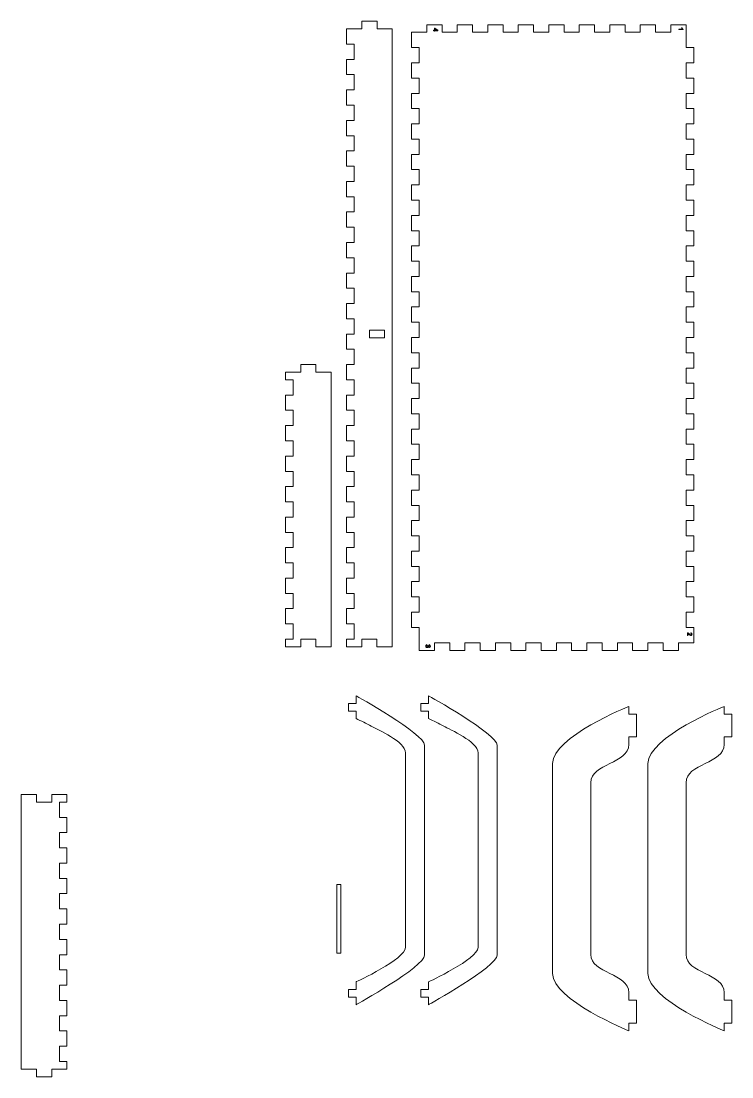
# Model space of a CAD drawing. Header units: millimetres. Extents: x 69 to 608, y 0 to 443.
# Drawn here: x 329 to 608, y 28.9 to 443.2 of the extents above; entities that cross this region are included whole.
import ezdxf

# ---------------------------------------------------------------- set-up
doc = ezdxf.new("R2010")
doc.units = ezdxf.units.MM
doc.header["$MEASUREMENT"] = 0

msp = doc.modelspace()

# ---------------------------------------------------------------- linework, layer by layer
at = {"color": 13, "lineweight": 13, "true_color": 0xe4463b}
msp.add_arc((589.04, 201.3), 2.6, 33.9183, 45.6928, dxfattribs=at)
at = {"color": 7, "lineweight": 13}
for centre in [(403.19, 47.53), (431.63, 47.53)]:
    msp.add_arc(centre, 134.76, 62.0081, 64.8618, dxfattribs=at)
for points in [[(462.68, 440.19), (462.68, 440.19), (456.68, 440.19), (456.68, 440.19)], [(456.68, 440.19), (456.68, 440.19), (456.68, 434.19), (456.68, 434.19)], [(468.68, 443.19), (468.68, 443.19), (462.68, 443.19), (462.68, 443.19)], [(462.68, 443.19), (462.68, 443.19), (462.68, 440.19), (462.68, 440.19)], [(468.68, 440.19), (468.68, 440.19), (468.68, 443.19), (468.68, 443.19)], [(474.62, 440.19), (474.62, 440.19), (468.68, 440.19), (468.68, 440.19)], [(474.62, 197.7), (474.62, 197.7), (474.62, 440.19), (474.62, 440.19)], [(488.19, 438.83), (488.19, 438.83), (488.19, 441.76), (488.19, 441.76)], [(488.19, 441.76), (488.19, 441.76), (494.2, 441.76), (494.2, 441.76)], [(494.2, 441.76), (494.2, 441.76), (494.2, 438.83), (494.2, 438.83)], [(500.13, 438.83), (500.13, 438.83), (500.13, 441.76), (500.13, 441.76)], [(500.13, 441.76), (500.13, 441.76), (506.13, 441.76), (506.13, 441.76)], [(506.13, 441.76), (506.13, 441.76), (506.13, 438.83), (506.13, 438.83)], [(512.14, 438.83), (512.14, 438.83), (512.14, 441.76), (512.14, 441.76)], [(512.14, 441.76), (512.14, 441.76), (518.14, 441.76), (518.14, 441.76)], [(518.14, 441.76), (518.14, 441.76), (518.14, 438.83), (518.14, 438.83)], [(524.14, 438.83), (524.14, 438.83), (524.14, 441.76), (524.14, 441.76)], [(524.14, 441.76), (524.14, 441.76), (530.08, 441.76), (530.08, 441.76)], [(530.08, 441.76), (530.08, 441.76), (530.08, 438.83), (530.08, 438.83)], [(536.08, 438.83), (536.08, 438.83), (536.08, 441.76), (536.08, 441.76)], [(536.08, 441.76), (536.08, 441.76), (542.08, 441.76), (542.08, 441.76)], [(542.08, 441.76), (542.08, 441.76), (542.08, 438.83), (542.08, 438.83)], [(548.08, 438.83), (548.08, 438.83), (548.08, 441.76), (548.08, 441.76)], [(548.08, 441.76), (548.08, 441.76), (554.02, 441.76), (554.02, 441.76)], [(554.02, 441.76), (554.02, 441.76), (554.02, 438.83), (554.02, 438.83)], [(560.02, 438.83), (560.02, 438.83), (560.02, 441.76), (560.02, 441.76)], [(560.02, 441.76), (560.02, 441.76), (566.02, 441.76), (566.02, 441.76)], [(566.02, 441.76), (566.02, 441.76), (566.02, 438.83), (566.02, 438.83)], [(572.03, 438.83), (572.03, 438.83), (572.03, 441.76), (572.03, 441.76)], [(572.03, 441.76), (572.03, 441.76), (578.03, 441.76), (578.03, 441.76)], [(578.03, 441.76), (578.03, 441.76), (578.03, 438.83), (578.03, 438.83)], [(583.96, 438.83), (583.96, 438.83), (583.96, 441.76), (583.96, 441.76)], [(583.96, 441.76), (583.96, 441.76), (589.97, 441.76), (589.97, 441.76)], [(589.97, 441.76), (589.97, 441.76), (589.97, 432.82), (589.97, 432.82)], [(482.19, 432.82), (482.19, 432.82), (482.19, 438.83), (482.19, 438.83)], [(482.19, 438.83), (482.19, 438.83), (485.19, 438.83), (485.19, 438.83)], [(485.19, 438.83), (485.19, 438.83), (488.19, 438.83), (488.19, 438.83)], [(494.2, 438.83), (494.2, 438.83), (500.13, 438.83), (500.13, 438.83)], [(506.13, 438.83), (506.13, 438.83), (512.14, 438.83), (512.14, 438.83)], [(518.14, 438.83), (518.14, 438.83), (524.14, 438.83), (524.14, 438.83)], [(530.08, 438.83), (530.08, 438.83), (536.08, 438.83), (536.08, 438.83)], [(542.08, 438.83), (542.08, 438.83), (548.08, 438.83), (548.08, 438.83)], [(554.02, 438.83), (554.02, 438.83), (560.02, 438.83), (560.02, 438.83)], [(566.02, 438.83), (566.02, 438.83), (572.03, 438.83), (572.03, 438.83)], [(578.03, 438.83), (578.03, 438.83), (583.96, 438.83), (583.96, 438.83)], [(456.68, 434.19), (456.68, 434.19), (459.68, 434.19), (459.68, 434.19)], [(459.68, 434.19), (459.68, 434.19), (459.68, 428.18), (459.68, 428.18)], [(485.19, 432.82), (485.19, 432.82), (482.19, 432.82), (482.19, 432.82)], [(485.19, 426.82), (485.19, 426.82), (485.19, 432.82), (485.19, 432.82)], [(589.97, 432.82), (589.97, 432.82), (592.97, 432.82), (592.97, 432.82)], [(592.97, 432.82), (592.97, 432.82), (592.97, 426.82), (592.97, 426.82)], [(459.68, 428.18), (459.68, 428.18), (456.68, 428.18), (456.68, 428.18)], [(456.68, 428.18), (456.68, 428.18), (456.68, 422.18), (456.68, 422.18)], [(482.19, 420.82), (482.19, 420.82), (482.19, 426.82), (482.19, 426.82)], [(482.19, 426.82), (482.19, 426.82), (485.19, 426.82), (485.19, 426.82)], [(592.97, 426.82), (592.97, 426.82), (589.97, 426.82), (589.97, 426.82)], [(589.97, 426.82), (589.97, 426.82), (589.97, 420.82), (589.97, 420.82)], [(456.68, 422.18), (456.68, 422.18), (459.68, 422.18), (459.68, 422.18)], [(459.68, 422.18), (459.68, 422.18), (459.68, 416.25), (459.68, 416.25)], [(485.19, 420.82), (485.19, 420.82), (482.19, 420.82), (482.19, 420.82)], [(485.19, 414.81), (485.19, 414.81), (485.19, 420.82), (485.19, 420.82)], [(589.97, 420.82), (589.97, 420.82), (592.97, 420.82), (592.97, 420.82)], [(592.97, 420.82), (592.97, 420.82), (592.97, 414.81), (592.97, 414.81)], [(459.68, 416.25), (459.68, 416.25), (456.68, 416.25), (456.68, 416.25)], [(456.68, 416.25), (456.68, 416.25), (456.68, 410.24), (456.68, 410.24)], [(482.19, 408.88), (482.19, 408.88), (482.19, 414.81), (482.19, 414.81)], [(482.19, 414.81), (482.19, 414.81), (485.19, 414.81), (485.19, 414.81)], [(592.97, 414.81), (592.97, 414.81), (589.97, 414.81), (589.97, 414.81)], [(589.97, 414.81), (589.97, 414.81), (589.97, 408.88), (589.97, 408.88)], [(456.68, 410.24), (456.68, 410.24), (459.68, 410.24), (459.68, 410.24)], [(459.68, 410.24), (459.68, 410.24), (459.68, 404.24), (459.68, 404.24)], [(485.19, 408.88), (485.19, 408.88), (482.19, 408.88), (482.19, 408.88)], [(485.19, 402.88), (485.19, 402.88), (485.19, 408.88), (485.19, 408.88)], [(589.97, 408.88), (589.97, 408.88), (592.97, 408.88), (592.97, 408.88)], [(592.97, 408.88), (592.97, 408.88), (592.97, 402.88), (592.97, 402.88)], [(459.68, 404.24), (459.68, 404.24), (456.68, 404.24), (456.68, 404.24)], [(456.68, 404.24), (456.68, 404.24), (456.68, 401.24), (456.68, 401.24)], [(482.19, 396.88), (482.19, 396.88), (482.19, 402.88), (482.19, 402.88)], [(482.19, 402.88), (482.19, 402.88), (485.19, 402.88), (485.19, 402.88)], [(592.97, 402.88), (592.97, 402.88), (589.97, 402.88), (589.97, 402.88)], [(589.97, 402.88), (589.97, 402.88), (589.97, 396.88), (589.97, 396.88)], [(456.68, 401.24), (456.68, 401.24), (456.68, 398.24), (456.68, 398.24)], [(456.68, 398.24), (456.68, 398.24), (459.68, 398.24), (459.68, 398.24)], [(459.68, 398.24), (459.68, 398.24), (459.68, 392.24), (459.68, 392.24)], [(485.19, 396.88), (485.19, 396.88), (482.19, 396.88), (482.19, 396.88)], [(485.19, 390.87), (485.19, 390.87), (485.19, 396.88), (485.19, 396.88)], [(589.97, 396.88), (589.97, 396.88), (592.97, 396.88), (592.97, 396.88)], [(592.97, 396.88), (592.97, 396.88), (592.97, 390.87), (592.97, 390.87)], [(459.68, 392.24), (459.68, 392.24), (456.68, 392.24), (456.68, 392.24)], [(456.68, 392.24), (456.68, 392.24), (456.68, 386.3), (456.68, 386.3)], [(482.19, 384.94), (482.19, 384.94), (482.19, 390.87), (482.19, 390.87)], [(482.19, 390.87), (482.19, 390.87), (485.19, 390.87), (485.19, 390.87)], [(592.97, 390.87), (592.97, 390.87), (589.97, 390.87), (589.97, 390.87)], [(589.97, 390.87), (589.97, 390.87), (589.97, 384.94), (589.97, 384.94)], [(456.68, 386.3), (456.68, 386.3), (459.68, 386.3), (459.68, 386.3)], [(459.68, 386.3), (459.68, 386.3), (459.68, 380.3), (459.68, 380.3)], [(485.19, 384.94), (485.19, 384.94), (482.19, 384.94), (482.19, 384.94)], [(485.19, 378.94), (485.19, 378.94), (485.19, 384.94), (485.19, 384.94)], [(589.97, 384.94), (589.97, 384.94), (592.97, 384.94), (592.97, 384.94)], [(592.97, 384.94), (592.97, 384.94), (592.97, 378.94), (592.97, 378.94)], [(459.68, 380.3), (459.68, 380.3), (456.68, 380.3), (456.68, 380.3)], [(456.68, 380.3), (456.68, 380.3), (456.68, 374.3), (456.68, 374.3)], [(482.19, 372.93), (482.19, 372.93), (482.19, 378.94), (482.19, 378.94)], [(482.19, 378.94), (482.19, 378.94), (485.19, 378.94), (485.19, 378.94)], [(592.97, 378.94), (592.97, 378.94), (589.97, 378.94), (589.97, 378.94)], [(589.97, 378.94), (589.97, 378.94), (589.97, 372.93), (589.97, 372.93)], [(456.68, 374.3), (456.68, 374.3), (459.68, 374.3), (459.68, 374.3)], [(459.68, 374.3), (459.68, 374.3), (459.68, 368.29), (459.68, 368.29)], [(485.19, 372.93), (485.19, 372.93), (482.19, 372.93), (482.19, 372.93)], [(485.19, 366.93), (485.19, 366.93), (485.19, 372.93), (485.19, 372.93)], [(589.97, 372.93), (589.97, 372.93), (592.97, 372.93), (592.97, 372.93)], [(592.97, 372.93), (592.97, 372.93), (592.97, 366.93), (592.97, 366.93)], [(459.68, 368.29), (459.68, 368.29), (456.68, 368.29), (456.68, 368.29)], [(456.68, 368.29), (456.68, 368.29), (456.68, 362.36), (456.68, 362.36)], [(482.19, 360.93), (482.19, 360.93), (482.19, 366.93), (482.19, 366.93)], [(482.19, 366.93), (482.19, 366.93), (485.19, 366.93), (485.19, 366.93)], [(592.97, 366.93), (592.97, 366.93), (589.97, 366.93), (589.97, 366.93)], [(589.97, 366.93), (589.97, 366.93), (589.97, 360.93), (589.97, 360.93)], [(456.68, 362.36), (456.68, 362.36), (459.68, 362.36), (459.68, 362.36)], [(459.68, 362.36), (459.68, 362.36), (459.68, 356.36), (459.68, 356.36)], [(485.19, 360.93), (485.19, 360.93), (482.19, 360.93), (482.19, 360.93)], [(485.19, 354.99), (485.19, 354.99), (485.19, 360.93), (485.19, 360.93)], [(589.97, 360.93), (589.97, 360.93), (592.97, 360.93), (592.97, 360.93)], [(592.97, 360.93), (592.97, 360.93), (592.97, 354.99), (592.97, 354.99)], [(459.68, 356.36), (459.68, 356.36), (456.68, 356.36), (456.68, 356.36)], [(456.68, 356.36), (456.68, 356.36), (456.68, 350.35), (456.68, 350.35)], [(482.19, 348.99), (482.19, 348.99), (482.19, 354.99), (482.19, 354.99)], [(482.19, 354.99), (482.19, 354.99), (485.19, 354.99), (485.19, 354.99)], [(592.97, 354.99), (592.97, 354.99), (589.97, 354.99), (589.97, 354.99)], [(589.97, 354.99), (589.97, 354.99), (589.97, 348.99), (589.97, 348.99)], [(456.68, 350.35), (456.68, 350.35), (459.68, 350.35), (459.68, 350.35)], [(459.68, 350.35), (459.68, 350.35), (459.68, 344.35), (459.68, 344.35)], [(485.19, 348.99), (485.19, 348.99), (482.19, 348.99), (482.19, 348.99)], [(485.19, 342.99), (485.19, 342.99), (485.19, 348.99), (485.19, 348.99)], [(589.97, 348.99), (589.97, 348.99), (592.97, 348.99), (592.97, 348.99)], [(592.97, 348.99), (592.97, 348.99), (592.97, 342.99), (592.97, 342.99)], [(459.68, 344.35), (459.68, 344.35), (456.68, 344.35), (456.68, 344.35)], [(456.68, 344.35), (456.68, 344.35), (456.68, 338.35), (456.68, 338.35)], [(482.19, 336.99), (482.19, 336.99), (482.19, 342.99), (482.19, 342.99)], [(482.19, 342.99), (482.19, 342.99), (485.19, 342.99), (485.19, 342.99)], [(592.97, 342.99), (592.97, 342.99), (589.97, 342.99), (589.97, 342.99)], [(589.97, 342.99), (589.97, 342.99), (589.97, 336.99), (589.97, 336.99)], [(456.68, 338.35), (456.68, 338.35), (459.68, 338.35), (459.68, 338.35)], [(459.68, 338.35), (459.68, 338.35), (459.68, 332.42), (459.68, 332.42)], [(485.19, 336.99), (485.19, 336.99), (482.19, 336.99), (482.19, 336.99)], [(485.19, 331.05), (485.19, 331.05), (485.19, 336.99), (485.19, 336.99)], [(589.97, 336.99), (589.97, 336.99), (592.97, 336.99), (592.97, 336.99)], [(592.97, 336.99), (592.97, 336.99), (592.97, 331.05), (592.97, 331.05)], [(459.68, 332.42), (459.68, 332.42), (456.68, 332.42), (456.68, 332.42)], [(456.68, 332.42), (456.68, 332.42), (456.68, 326.41), (456.68, 326.41)], [(482.19, 325.05), (482.19, 325.05), (482.19, 331.05), (482.19, 331.05)], [(482.19, 331.05), (482.19, 331.05), (485.19, 331.05), (485.19, 331.05)], [(592.97, 331.05), (592.97, 331.05), (589.97, 331.05), (589.97, 331.05)], [(589.97, 331.05), (589.97, 331.05), (589.97, 325.05), (589.97, 325.05)], [(456.68, 326.41), (456.68, 326.41), (459.68, 326.41), (459.68, 326.41)], [(459.68, 326.41), (459.68, 326.41), (459.68, 320.41), (459.68, 320.41)], [(485.19, 325.05), (485.19, 325.05), (482.19, 325.05), (482.19, 325.05)], [(485.19, 319.05), (485.19, 319.05), (485.19, 325.05), (485.19, 325.05)], [(589.97, 325.05), (589.97, 325.05), (592.97, 325.05), (592.97, 325.05)], [(592.97, 325.05), (592.97, 325.05), (592.97, 319.05), (592.97, 319.05)], [(459.68, 320.41), (459.68, 320.41), (456.68, 320.41), (456.68, 320.41)], [(456.68, 320.41), (456.68, 320.41), (456.68, 314.41), (456.68, 314.41)], [(471.62, 321.91), (471.62, 321.91), (465.68, 321.91), (465.68, 321.91)], [(465.68, 321.91), (465.68, 321.91), (465.68, 318.91), (465.68, 318.91)], [(471.62, 318.91), (471.62, 318.91), (471.62, 321.91), (471.62, 321.91)], [(482.19, 313.04), (482.19, 313.04), (482.19, 319.05), (482.19, 319.05)], [(482.19, 319.05), (482.19, 319.05), (485.19, 319.05), (485.19, 319.05)], [(592.97, 319.05), (592.97, 319.05), (589.97, 319.05), (589.97, 319.05)], [(589.97, 319.05), (589.97, 319.05), (589.97, 313.04), (589.97, 313.04)], [(465.68, 318.91), (465.68, 318.91), (471.62, 318.91), (471.62, 318.91)], [(456.68, 314.41), (456.68, 314.41), (459.68, 314.41), (459.68, 314.41)], [(459.68, 314.41), (459.68, 314.41), (459.68, 308.47), (459.68, 308.47)], [(485.19, 313.04), (485.19, 313.04), (482.19, 313.04), (482.19, 313.04)], [(485.19, 307.04), (485.19, 307.04), (485.19, 313.04), (485.19, 313.04)], [(589.97, 313.04), (589.97, 313.04), (592.97, 313.04), (592.97, 313.04)], [(592.97, 313.04), (592.97, 313.04), (592.97, 307.04), (592.97, 307.04)], [(444.67, 308.47), (444.67, 308.47), (438.74, 308.47), (438.74, 308.47)], [(438.74, 308.47), (438.74, 308.47), (438.74, 305.47), (438.74, 305.47)], [(444.67, 305.47), (444.67, 305.47), (444.67, 308.47), (444.67, 308.47)], [(459.68, 308.47), (459.68, 308.47), (456.68, 308.47), (456.68, 308.47)], [(456.68, 308.47), (456.68, 308.47), (456.68, 302.47), (456.68, 302.47)], [(482.19, 301.11), (482.19, 301.11), (482.19, 307.04), (482.19, 307.04)], [(482.19, 307.04), (482.19, 307.04), (485.19, 307.04), (485.19, 307.04)], [(592.97, 307.04), (592.97, 307.04), (589.97, 307.04), (589.97, 307.04)], [(589.97, 307.04), (589.97, 307.04), (589.97, 301.11), (589.97, 301.11)], [(438.74, 305.47), (438.74, 305.47), (432.74, 305.47), (432.74, 305.47)], [(432.74, 305.47), (432.74, 305.47), (432.74, 302.47), (432.74, 302.47)], [(432.74, 302.47), (432.74, 302.47), (435.74, 302.47), (435.74, 302.47)], [(435.74, 302.47), (435.74, 302.47), (435.74, 296.47), (435.74, 296.47)], [(450.68, 305.47), (450.68, 305.47), (444.67, 305.47), (444.67, 305.47)], [(450.68, 197.7), (450.68, 197.7), (450.68, 305.47), (450.68, 305.47)], [(456.68, 302.47), (456.68, 302.47), (459.68, 302.47), (459.68, 302.47)], [(459.68, 302.47), (459.68, 302.47), (459.68, 296.47), (459.68, 296.47)], [(485.19, 301.11), (485.19, 301.11), (482.19, 301.11), (482.19, 301.11)], [(485.19, 295.1), (485.19, 295.1), (485.19, 301.11), (485.19, 301.11)], [(589.97, 301.11), (589.97, 301.11), (592.97, 301.11), (592.97, 301.11)], [(592.97, 301.11), (592.97, 301.11), (592.97, 295.1), (592.97, 295.1)], [(435.74, 296.47), (435.74, 296.47), (432.74, 296.47), (432.74, 296.47)], [(432.74, 296.47), (432.74, 296.47), (432.74, 290.47), (432.74, 290.47)], [(459.68, 296.47), (459.68, 296.47), (456.68, 296.47), (456.68, 296.47)], [(456.68, 296.47), (456.68, 296.47), (456.68, 290.47), (456.68, 290.47)], [(482.19, 289.1), (482.19, 289.1), (482.19, 295.1), (482.19, 295.1)], [(482.19, 295.1), (482.19, 295.1), (485.19, 295.1), (485.19, 295.1)], [(592.97, 295.1), (592.97, 295.1), (589.97, 295.1), (589.97, 295.1)], [(589.97, 295.1), (589.97, 295.1), (589.97, 289.1), (589.97, 289.1)], [(432.74, 290.47), (432.74, 290.47), (435.74, 290.47), (435.74, 290.47)], [(435.74, 290.47), (435.74, 290.47), (435.74, 284.46), (435.74, 284.46)], [(456.68, 290.47), (456.68, 290.47), (459.68, 290.47), (459.68, 290.47)], [(459.68, 290.47), (459.68, 290.47), (459.68, 284.46), (459.68, 284.46)], [(485.19, 289.1), (485.19, 289.1), (482.19, 289.1), (482.19, 289.1)], [(485.19, 283.1), (485.19, 283.1), (485.19, 289.1), (485.19, 289.1)], [(589.97, 289.1), (589.97, 289.1), (592.97, 289.1), (592.97, 289.1)], [(592.97, 289.1), (592.97, 289.1), (592.97, 283.1), (592.97, 283.1)], [(435.74, 284.46), (435.74, 284.46), (432.74, 284.46), (432.74, 284.46)], [(432.74, 284.46), (432.74, 284.46), (432.74, 278.53), (432.74, 278.53)], [(459.68, 284.46), (459.68, 284.46), (456.68, 284.46), (456.68, 284.46)], [(456.68, 284.46), (456.68, 284.46), (456.68, 278.53), (456.68, 278.53)], [(482.19, 277.16), (482.19, 277.16), (482.19, 283.1), (482.19, 283.1)], [(482.19, 283.1), (482.19, 283.1), (485.19, 283.1), (485.19, 283.1)], [(592.97, 283.1), (592.97, 283.1), (589.97, 283.1), (589.97, 283.1)], [(589.97, 283.1), (589.97, 283.1), (589.97, 277.16), (589.97, 277.16)], [(432.74, 278.53), (432.74, 278.53), (435.74, 278.53), (435.74, 278.53)], [(435.74, 278.53), (435.74, 278.53), (435.74, 272.53), (435.74, 272.53)], [(456.68, 278.53), (456.68, 278.53), (459.68, 278.53), (459.68, 278.53)], [(459.68, 278.53), (459.68, 278.53), (459.68, 272.53), (459.68, 272.53)], [(485.19, 277.16), (485.19, 277.16), (482.19, 277.16), (482.19, 277.16)], [(485.19, 271.16), (485.19, 271.16), (485.19, 277.16), (485.19, 277.16)], [(589.97, 277.16), (589.97, 277.16), (592.97, 277.16), (592.97, 277.16)], [(592.97, 277.16), (592.97, 277.16), (592.97, 271.16), (592.97, 271.16)], [(435.74, 272.53), (435.74, 272.53), (432.74, 272.53), (432.74, 272.53)], [(432.74, 272.53), (432.74, 272.53), (432.74, 269.52), (432.74, 269.52)], [(432.74, 269.52), (432.74, 269.52), (432.74, 266.52), (432.74, 266.52)], [(459.68, 272.53), (459.68, 272.53), (456.68, 272.53), (456.68, 272.53)], [(456.68, 272.53), (456.68, 272.53), (456.68, 266.52), (456.68, 266.52)], [(482.19, 265.16), (482.19, 265.16), (482.19, 271.16), (482.19, 271.16)], [(482.19, 271.16), (482.19, 271.16), (485.19, 271.16), (485.19, 271.16)], [(592.97, 271.16), (592.97, 271.16), (589.97, 271.16), (589.97, 271.16)], [(589.97, 271.16), (589.97, 271.16), (589.97, 265.16), (589.97, 265.16)], [(432.74, 266.52), (432.74, 266.52), (435.74, 266.52), (435.74, 266.52)], [(435.74, 266.52), (435.74, 266.52), (435.74, 260.52), (435.74, 260.52)], [(456.68, 266.52), (456.68, 266.52), (459.68, 266.52), (459.68, 266.52)], [(459.68, 266.52), (459.68, 266.52), (459.68, 260.52), (459.68, 260.52)], [(485.19, 265.16), (485.19, 265.16), (482.19, 265.16), (482.19, 265.16)], [(485.19, 259.16), (485.19, 259.16), (485.19, 265.16), (485.19, 265.16)], [(589.97, 265.16), (589.97, 265.16), (592.97, 265.16), (592.97, 265.16)], [(592.97, 265.16), (592.97, 265.16), (592.97, 259.16), (592.97, 259.16)], [(435.74, 260.52), (435.74, 260.52), (432.74, 260.52), (432.74, 260.52)], [(432.74, 260.52), (432.74, 260.52), (432.74, 254.59), (432.74, 254.59)], [(459.68, 260.52), (459.68, 260.52), (456.68, 260.52), (456.68, 260.52)], [(456.68, 260.52), (456.68, 260.52), (456.68, 254.59), (456.68, 254.59)], [(482.19, 253.15), (482.19, 253.15), (482.19, 259.16), (482.19, 259.16)], [(482.19, 259.16), (482.19, 259.16), (485.19, 259.16), (485.19, 259.16)], [(592.97, 259.16), (592.97, 259.16), (589.97, 259.16), (589.97, 259.16)], [(589.97, 259.16), (589.97, 259.16), (589.97, 253.15), (589.97, 253.15)], [(432.74, 254.59), (432.74, 254.59), (435.74, 254.59), (435.74, 254.59)], [(435.74, 254.59), (435.74, 254.59), (435.74, 248.58), (435.74, 248.58)], [(456.68, 254.59), (456.68, 254.59), (459.68, 254.59), (459.68, 254.59)], [(459.68, 254.59), (459.68, 254.59), (459.68, 248.58), (459.68, 248.58)], [(485.19, 253.15), (485.19, 253.15), (482.19, 253.15), (482.19, 253.15)], [(485.19, 247.22), (485.19, 247.22), (485.19, 253.15), (485.19, 253.15)], [(589.97, 253.15), (589.97, 253.15), (592.97, 253.15), (592.97, 253.15)], [(592.97, 253.15), (592.97, 253.15), (592.97, 247.22), (592.97, 247.22)], [(435.74, 248.58), (435.74, 248.58), (432.74, 248.58), (432.74, 248.58)], [(432.74, 248.58), (432.74, 248.58), (432.74, 242.58), (432.74, 242.58)], [(459.68, 248.58), (459.68, 248.58), (456.68, 248.58), (456.68, 248.58)], [(456.68, 248.58), (456.68, 248.58), (456.68, 242.58), (456.68, 242.58)], [(482.19, 241.22), (482.19, 241.22), (482.19, 247.22), (482.19, 247.22)], [(482.19, 247.22), (482.19, 247.22), (485.19, 247.22), (485.19, 247.22)], [(592.97, 247.22), (592.97, 247.22), (589.97, 247.22), (589.97, 247.22)], [(589.97, 247.22), (589.97, 247.22), (589.97, 241.22), (589.97, 241.22)], [(432.74, 242.58), (432.74, 242.58), (435.74, 242.58), (435.74, 242.58)], [(435.74, 242.58), (435.74, 242.58), (435.74, 236.58), (435.74, 236.58)], [(456.68, 242.58), (456.68, 242.58), (459.68, 242.58), (459.68, 242.58)], [(459.68, 242.58), (459.68, 242.58), (459.68, 236.58), (459.68, 236.58)], [(485.19, 241.22), (485.19, 241.22), (482.19, 241.22), (482.19, 241.22)], [(485.19, 235.21), (485.19, 235.21), (485.19, 241.22), (485.19, 241.22)], [(589.97, 241.22), (589.97, 241.22), (592.97, 241.22), (592.97, 241.22)], [(592.97, 241.22), (592.97, 241.22), (592.97, 235.21), (592.97, 235.21)], [(435.74, 236.58), (435.74, 236.58), (432.74, 236.58), (432.74, 236.58)], [(432.74, 236.58), (432.74, 236.58), (432.74, 230.58), (432.74, 230.58)], [(459.68, 236.58), (459.68, 236.58), (456.68, 236.58), (456.68, 236.58)], [(456.68, 236.58), (456.68, 236.58), (456.68, 230.58), (456.68, 230.58)], [(482.19, 229.21), (482.19, 229.21), (482.19, 235.21), (482.19, 235.21)], [(482.19, 235.21), (482.19, 235.21), (485.19, 235.21), (485.19, 235.21)], [(592.97, 235.21), (592.97, 235.21), (589.97, 235.21), (589.97, 235.21)], [(589.97, 235.21), (589.97, 235.21), (589.97, 229.21), (589.97, 229.21)], [(432.74, 230.58), (432.74, 230.58), (435.74, 230.58), (435.74, 230.58)], [(435.74, 230.58), (435.74, 230.58), (435.74, 224.64), (435.74, 224.64)], [(456.68, 230.58), (456.68, 230.58), (459.68, 230.58), (459.68, 230.58)], [(459.68, 230.58), (459.68, 230.58), (459.68, 224.64), (459.68, 224.64)], [(485.19, 229.21), (485.19, 229.21), (482.19, 229.21), (482.19, 229.21)], [(485.19, 223.28), (485.19, 223.28), (485.19, 229.21), (485.19, 229.21)], [(589.97, 229.21), (589.97, 229.21), (592.97, 229.21), (592.97, 229.21)], [(592.97, 229.21), (592.97, 229.21), (592.97, 223.28), (592.97, 223.28)], [(435.74, 224.64), (435.74, 224.64), (432.74, 224.64), (432.74, 224.64)], [(432.74, 224.64), (432.74, 224.64), (432.74, 218.64), (432.74, 218.64)], [(459.68, 224.64), (459.68, 224.64), (456.68, 224.64), (456.68, 224.64)], [(456.68, 224.64), (456.68, 224.64), (456.68, 218.64), (456.68, 218.64)], [(482.19, 217.27), (482.19, 217.27), (482.19, 223.28), (482.19, 223.28)], [(482.19, 223.28), (482.19, 223.28), (485.19, 223.28), (485.19, 223.28)], [(592.97, 223.28), (592.97, 223.28), (589.97, 223.28), (589.97, 223.28)], [(589.97, 223.28), (589.97, 223.28), (589.97, 217.27), (589.97, 217.27)], [(432.74, 218.64), (432.74, 218.64), (435.74, 218.64), (435.74, 218.64)], [(435.74, 218.64), (435.74, 218.64), (435.74, 212.64), (435.74, 212.64)], [(456.68, 218.64), (456.68, 218.64), (459.68, 218.64), (459.68, 218.64)], [(459.68, 218.64), (459.68, 218.64), (459.68, 212.64), (459.68, 212.64)], [(485.19, 217.27), (485.19, 217.27), (482.19, 217.27), (482.19, 217.27)], [(485.19, 211.27), (485.19, 211.27), (485.19, 217.27), (485.19, 217.27)], [(589.97, 217.27), (589.97, 217.27), (592.97, 217.27), (592.97, 217.27)], [(592.97, 217.27), (592.97, 217.27), (592.97, 211.27), (592.97, 211.27)], [(435.74, 212.64), (435.74, 212.64), (432.74, 212.64), (432.74, 212.64)], [(432.74, 212.64), (432.74, 212.64), (432.74, 206.63), (432.74, 206.63)], [(459.68, 212.64), (459.68, 212.64), (456.68, 212.64), (456.68, 212.64)], [(456.68, 212.64), (456.68, 212.64), (456.68, 206.63), (456.68, 206.63)], [(482.19, 205.27), (482.19, 205.27), (482.19, 211.27), (482.19, 211.27)], [(482.19, 211.27), (482.19, 211.27), (485.19, 211.27), (485.19, 211.27)], [(592.97, 211.27), (592.97, 211.27), (589.97, 211.27), (589.97, 211.27)], [(589.97, 211.27), (589.97, 211.27), (589.97, 205.27), (589.97, 205.27)], [(432.74, 206.63), (432.74, 206.63), (435.74, 206.63), (435.74, 206.63)], [(435.74, 206.63), (435.74, 206.63), (435.74, 200.7), (435.74, 200.7)], [(456.68, 206.63), (456.68, 206.63), (459.68, 206.63), (459.68, 206.63)], [(459.68, 206.63), (459.68, 206.63), (459.68, 200.7), (459.68, 200.7)], [(485.19, 205.27), (485.19, 205.27), (482.19, 205.27), (482.19, 205.27)], [(485.19, 199.27), (485.19, 199.27), (485.19, 205.27), (485.19, 205.27)], [(589.97, 205.27), (589.97, 205.27), (592.97, 205.27), (592.97, 205.27)], [(592.97, 205.27), (592.97, 205.27), (592.97, 199.27), (592.97, 199.27)], [(432.74, 200.7), (432.74, 200.7), (432.74, 197.7), (432.74, 197.7)], [(435.74, 200.7), (435.74, 200.7), (432.74, 200.7), (432.74, 200.7)], [(438.74, 197.7), (438.74, 197.7), (438.74, 200.7), (438.74, 200.7)], [(438.74, 200.7), (438.74, 200.7), (444.67, 200.7), (444.67, 200.7)], [(444.67, 200.7), (444.67, 200.7), (444.67, 197.7), (444.67, 197.7)], [(456.68, 200.7), (456.68, 200.7), (456.68, 197.7), (456.68, 197.7)], [(459.68, 200.7), (459.68, 200.7), (456.68, 200.7), (456.68, 200.7)], [(462.68, 197.7), (462.68, 197.7), (462.68, 200.7), (462.68, 200.7)], [(462.68, 200.7), (462.68, 200.7), (468.62, 200.7), (468.62, 200.7)], [(468.62, 200.7), (468.62, 200.7), (468.62, 197.7), (468.62, 197.7)], [(485.19, 196.26), (485.19, 196.26), (485.19, 199.27), (485.19, 199.27)], [(497.2, 199.27), (497.2, 199.27), (491.19, 199.27), (491.19, 199.27)], [(491.19, 199.27), (491.19, 199.27), (491.19, 196.26), (491.19, 196.26)], [(497.2, 196.26), (497.2, 196.26), (497.2, 199.27), (497.2, 199.27)], [(509.13, 199.27), (509.13, 199.27), (503.13, 199.27), (503.13, 199.27)], [(503.13, 199.27), (503.13, 199.27), (503.13, 196.26), (503.13, 196.26)], [(509.13, 196.26), (509.13, 196.26), (509.13, 199.27), (509.13, 199.27)], [(521.14, 199.27), (521.14, 199.27), (515.14, 199.27), (515.14, 199.27)], [(515.14, 199.27), (515.14, 199.27), (515.14, 196.26), (515.14, 196.26)], [(521.14, 196.26), (521.14, 196.26), (521.14, 199.27), (521.14, 199.27)], [(533.08, 199.27), (533.08, 199.27), (527.07, 199.27), (527.07, 199.27)], [(527.07, 199.27), (527.07, 199.27), (527.07, 196.26), (527.07, 196.26)], [(533.08, 196.26), (533.08, 196.26), (533.08, 199.27), (533.08, 199.27)], [(545.08, 199.27), (545.08, 199.27), (539.08, 199.27), (539.08, 199.27)], [(539.08, 199.27), (539.08, 199.27), (539.08, 196.26), (539.08, 196.26)], [(545.08, 196.26), (545.08, 196.26), (545.08, 199.27), (545.08, 199.27)], [(557.02, 199.27), (557.02, 199.27), (551.08, 199.27), (551.08, 199.27)], [(551.08, 199.27), (551.08, 199.27), (551.08, 196.26), (551.08, 196.26)], [(557.02, 196.26), (557.02, 196.26), (557.02, 199.27), (557.02, 199.27)], [(569.02, 199.27), (569.02, 199.27), (563.02, 199.27), (563.02, 199.27)], [(563.02, 199.27), (563.02, 199.27), (563.02, 196.26), (563.02, 196.26)], [(569.02, 196.26), (569.02, 196.26), (569.02, 199.27), (569.02, 199.27)], [(580.96, 199.27), (580.96, 199.27), (575.03, 199.27), (575.03, 199.27)], [(575.03, 199.27), (575.03, 199.27), (575.03, 196.26), (575.03, 196.26)], [(580.96, 196.26), (580.96, 196.26), (580.96, 199.27), (580.96, 199.27)], [(589.97, 199.27), (589.97, 199.27), (586.96, 199.27), (586.96, 199.27)], [(586.96, 199.27), (586.96, 199.27), (586.96, 196.26), (586.96, 196.26)], [(592.97, 199.27), (592.97, 199.27), (589.97, 199.27), (589.97, 199.27)], [(432.74, 197.7), (432.74, 197.7), (438.74, 197.7), (438.74, 197.7)], [(444.67, 197.7), (444.67, 197.7), (450.68, 197.7), (450.68, 197.7)], [(456.68, 197.7), (456.68, 197.7), (462.68, 197.7), (462.68, 197.7)], [(468.62, 197.7), (468.62, 197.7), (474.62, 197.7), (474.62, 197.7)], [(491.19, 196.26), (491.19, 196.26), (485.19, 196.26), (485.19, 196.26)], [(503.13, 196.26), (503.13, 196.26), (497.2, 196.26), (497.2, 196.26)], [(515.14, 196.26), (515.14, 196.26), (509.13, 196.26), (509.13, 196.26)], [(527.07, 196.26), (527.07, 196.26), (521.14, 196.26), (521.14, 196.26)], [(539.08, 196.26), (539.08, 196.26), (533.08, 196.26), (533.08, 196.26)], [(551.08, 196.26), (551.08, 196.26), (545.08, 196.26), (545.08, 196.26)], [(563.02, 196.26), (563.02, 196.26), (557.02, 196.26), (557.02, 196.26)], [(575.03, 196.26), (575.03, 196.26), (569.02, 196.26), (569.02, 196.26)], [(586.96, 196.26), (586.96, 196.26), (580.96, 196.26), (580.96, 196.26)], [(460.43, 178.46), (460.43, 178.46), (487.37, 163.52), (487.37, 159.02)], [(460.43, 175.46), (460.43, 175.46), (460.43, 178.46), (460.43, 178.46)], [(488.88, 178.46), (488.88, 178.46), (515.82, 163.52), (515.82, 159.02)], [(488.88, 175.46), (488.88, 175.46), (488.88, 178.46), (488.88, 178.46)], [(457.43, 172.46), (457.43, 172.46), (457.43, 175.46), (457.43, 175.46)], [(457.43, 175.46), (457.43, 175.46), (460.43, 175.46), (460.43, 175.46)], [(485.87, 172.46), (485.87, 172.46), (485.87, 175.46), (485.87, 175.46)], [(485.87, 175.46), (485.87, 175.46), (488.88, 175.46), (488.88, 175.46)], [(567.52, 174.3), (567.52, 174.3), (537.58, 162.3), (537.58, 151.86)], [(567.52, 171.3), (567.52, 171.3), (567.52, 174.3), (567.52, 174.3)], [(604.97, 174.3), (604.97, 174.3), (575.03, 162.3), (575.03, 151.86)], [(604.97, 171.3), (604.97, 171.3), (604.97, 174.3), (604.97, 174.3)], [(460.43, 172.46), (460.43, 172.46), (457.43, 172.46), (457.43, 172.46)], [(460.43, 170.96), (460.43, 170.96), (460.43, 172.46), (460.43, 172.46)], [(460.43, 169.53), (460.43, 169.53), (460.43, 170.96), (460.43, 170.96)], [(488.88, 172.46), (488.88, 172.46), (485.87, 172.46), (485.87, 172.46)], [(488.88, 170.96), (488.88, 170.96), (488.88, 172.46), (488.88, 172.46)], [(488.88, 169.53), (488.88, 169.53), (488.88, 170.96), (488.88, 170.96)], [(570.52, 171.3), (570.52, 171.3), (567.52, 171.3), (567.52, 171.3)], [(570.52, 162.3), (570.52, 162.3), (570.52, 171.3), (570.52, 171.3)], [(607.97, 171.3), (607.97, 171.3), (604.97, 171.3), (604.97, 171.3)], [(607.97, 162.3), (607.97, 162.3), (607.97, 171.3), (607.97, 171.3)], [(479.87, 156.02), (479.87, 160.52), (468.75, 165.23), (466.43, 166.52)], [(508.32, 156.02), (508.32, 160.52), (497.2, 165.23), (494.88, 166.52)], [(567.52, 159.29), (567.52, 160.32), (567.52, 162.3), (567.52, 162.3)], [(567.52, 162.3), (567.52, 162.3), (570.52, 162.3), (570.52, 162.3)], [(604.97, 159.29), (604.97, 160.32), (604.97, 162.3), (604.97, 162.3)], [(604.97, 162.3), (604.97, 162.3), (607.97, 162.3), (607.97, 162.3)], [(487.37, 159.02), (487.37, 154.52), (487.37, 81.19), (487.37, 76.69)], [(515.82, 159.02), (515.82, 154.52), (515.82, 81.19), (515.82, 76.69)], [(552.59, 144.36), (552.59, 151.86), (567.52, 151.86), (567.52, 159.29)], [(589.97, 144.36), (589.97, 151.86), (604.97, 151.86), (604.97, 159.29)], [(479.87, 79.69), (479.87, 79.69), (479.87, 151.52), (479.87, 156.02)], [(508.32, 79.69), (508.32, 79.69), (508.32, 151.52), (508.32, 156.02)], [(537.58, 151.86), (537.58, 141.35), (537.58, 79.96), (537.58, 69.53)], [(575.03, 151.86), (575.03, 141.35), (575.03, 79.96), (575.03, 69.53)], [(552.59, 76.96), (552.59, 84.47), (552.59, 136.85), (552.59, 144.36)], [(589.97, 76.96), (589.97, 84.47), (589.97, 136.85), (589.97, 144.36)], [(334.98, 139.69), (334.98, 139.69), (328.97, 139.69), (328.97, 139.69)], [(328.97, 139.69), (328.97, 139.69), (328.97, 31.91), (328.97, 31.91)], [(334.98, 136.69), (334.98, 136.69), (334.98, 139.69), (334.98, 139.69)], [(346.98, 139.69), (346.98, 139.69), (340.98, 139.69), (340.98, 139.69)], [(340.98, 139.69), (340.98, 139.69), (340.98, 136.69), (340.98, 136.69)], [(346.98, 136.69), (346.98, 136.69), (346.98, 139.69), (346.98, 139.69)], [(340.98, 136.69), (340.98, 136.69), (334.98, 136.69), (334.98, 136.69)], [(343.98, 130.75), (343.98, 130.75), (343.98, 136.69), (343.98, 136.69)], [(343.98, 136.69), (343.98, 136.69), (346.98, 136.69), (346.98, 136.69)], [(346.98, 130.75), (346.98, 130.75), (343.98, 130.75), (343.98, 130.75)], [(346.98, 124.75), (346.98, 124.75), (346.98, 130.75), (346.98, 130.75)], [(343.98, 118.75), (343.98, 118.75), (343.98, 124.75), (343.98, 124.75)], [(343.98, 124.75), (343.98, 124.75), (346.98, 124.75), (346.98, 124.75)], [(346.98, 118.75), (346.98, 118.75), (343.98, 118.75), (343.98, 118.75)], [(346.98, 112.75), (346.98, 112.75), (346.98, 118.75), (346.98, 118.75)], [(343.98, 106.74), (343.98, 106.74), (343.98, 112.75), (343.98, 112.75)], [(343.98, 112.75), (343.98, 112.75), (346.98, 112.75), (346.98, 112.75)], [(346.98, 106.74), (346.98, 106.74), (343.98, 106.74), (343.98, 106.74)], [(346.98, 100.81), (346.98, 100.81), (346.98, 106.74), (346.98, 106.74)], [(452.93, 77.44), (452.93, 77.44), (452.93, 104.38), (452.93, 104.38)], [(452.93, 104.38), (452.93, 104.38), (454.43, 104.38), (454.43, 104.38)], [(454.43, 104.38), (454.43, 104.38), (454.43, 77.44), (454.43, 77.44)], [(343.98, 94.81), (343.98, 94.81), (343.98, 100.81), (343.98, 100.81)], [(343.98, 100.81), (343.98, 100.81), (346.98, 100.81), (346.98, 100.81)], [(346.98, 94.81), (346.98, 94.81), (343.98, 94.81), (343.98, 94.81)], [(346.98, 88.8), (346.98, 88.8), (346.98, 94.81), (346.98, 94.81)], [(343.98, 82.8), (343.98, 82.8), (343.98, 88.8), (343.98, 88.8)], [(343.98, 88.8), (343.98, 88.8), (346.98, 88.8), (346.98, 88.8)], [(346.98, 82.8), (346.98, 82.8), (343.98, 82.8), (343.98, 82.8)], [(346.98, 76.87), (346.98, 76.87), (346.98, 82.8), (346.98, 82.8)], [(460.43, 66.19), (460.43, 66.19), (479.87, 75.19), (479.87, 79.69)], [(488.88, 66.19), (488.88, 66.19), (508.32, 75.19), (508.32, 79.69)], [(343.98, 70.86), (343.98, 70.86), (343.98, 76.87), (343.98, 76.87)], [(343.98, 76.87), (343.98, 76.87), (346.98, 76.87), (346.98, 76.87)], [(454.43, 77.44), (454.43, 77.44), (452.93, 77.44), (452.93, 77.44)], [(487.37, 76.69), (487.37, 72.19), (460.43, 57.25), (460.43, 57.25)], [(515.82, 76.69), (515.82, 72.19), (488.88, 57.25), (488.88, 57.25)], [(567.52, 62.02), (567.52, 69.53), (552.59, 69.53), (552.59, 76.96)], [(604.97, 62.02), (604.97, 69.53), (589.97, 69.53), (589.97, 76.96)], [(346.98, 70.86), (346.98, 70.86), (343.98, 70.86), (343.98, 70.86)], [(346.98, 67.86), (346.98, 67.86), (346.98, 70.86), (346.98, 70.86)], [(346.98, 64.86), (346.98, 64.86), (346.98, 67.86), (346.98, 67.86)], [(537.58, 69.53), (537.58, 59.02), (567.52, 47.02), (567.52, 47.02)], [(575.03, 69.53), (575.03, 59.02), (604.97, 47.02), (604.97, 47.02)], [(343.98, 58.86), (343.98, 58.86), (343.98, 64.86), (343.98, 64.86)], [(343.98, 64.86), (343.98, 64.86), (346.98, 64.86), (346.98, 64.86)], [(457.43, 60.25), (457.43, 60.25), (457.43, 63.18), (457.43, 63.18)], [(457.43, 63.18), (457.43, 63.18), (460.43, 63.18), (460.43, 63.18)], [(460.43, 63.18), (460.43, 63.18), (460.43, 66.19), (460.43, 66.19)], [(485.87, 60.25), (485.87, 60.25), (485.87, 63.18), (485.87, 63.18)], [(485.87, 63.18), (485.87, 63.18), (488.88, 63.18), (488.88, 63.18)], [(488.88, 63.18), (488.88, 63.18), (488.88, 66.19), (488.88, 66.19)], [(346.98, 58.86), (346.98, 58.86), (343.98, 58.86), (343.98, 58.86)], [(346.98, 52.86), (346.98, 52.86), (346.98, 58.86), (346.98, 58.86)], [(460.43, 60.25), (460.43, 60.25), (457.43, 60.25), (457.43, 60.25)], [(460.43, 57.25), (460.43, 57.25), (460.43, 60.25), (460.43, 60.25)], [(488.88, 60.25), (488.88, 60.25), (485.87, 60.25), (485.87, 60.25)], [(488.88, 57.25), (488.88, 57.25), (488.88, 60.25), (488.88, 60.25)], [(567.52, 59.02), (567.52, 59.02), (567.52, 61.07), (567.52, 62.02)], [(570.52, 59.02), (570.52, 59.02), (567.52, 59.02), (567.52, 59.02)], [(570.52, 50.02), (570.52, 50.02), (570.52, 59.02), (570.52, 59.02)], [(604.97, 59.02), (604.97, 59.02), (604.97, 61.07), (604.97, 62.02)], [(607.97, 59.02), (607.97, 59.02), (604.97, 59.02), (604.97, 59.02)], [(607.97, 50.02), (607.97, 50.02), (607.97, 59.02), (607.97, 59.02)], [(343.98, 46.92), (343.98, 46.92), (343.98, 52.86), (343.98, 52.86)], [(343.98, 52.86), (343.98, 52.86), (346.98, 52.86), (346.98, 52.86)], [(567.52, 47.02), (567.52, 47.02), (567.52, 50.02), (567.52, 50.02)], [(567.52, 50.02), (567.52, 50.02), (570.52, 50.02), (570.52, 50.02)], [(604.97, 47.02), (604.97, 47.02), (604.97, 50.02), (604.97, 50.02)], [(604.97, 50.02), (604.97, 50.02), (607.97, 50.02), (607.97, 50.02)], [(346.98, 46.92), (346.98, 46.92), (343.98, 46.92), (343.98, 46.92)], [(346.98, 40.92), (346.98, 40.92), (346.98, 46.92), (346.98, 46.92)], [(343.98, 34.92), (343.98, 34.92), (343.98, 40.92), (343.98, 40.92)], [(343.98, 40.92), (343.98, 40.92), (346.98, 40.92), (346.98, 40.92)], [(346.98, 34.92), (346.98, 34.92), (343.98, 34.92), (343.98, 34.92)], [(346.98, 31.91), (346.98, 31.91), (346.98, 34.92), (346.98, 34.92)], [(328.97, 31.91), (328.97, 31.91), (334.98, 31.91), (334.98, 31.91)], [(334.98, 31.91), (334.98, 31.91), (334.98, 28.91), (334.98, 28.91)], [(340.98, 28.91), (340.98, 28.91), (340.98, 31.91), (340.98, 31.91)], [(340.98, 31.91), (340.98, 31.91), (346.98, 31.91), (346.98, 31.91)], [(334.98, 28.91), (334.98, 28.91), (340.98, 28.91), (340.98, 28.91)]]:
    msp.add_open_spline(points, degree=3, dxfattribs=at)
at = {"color": 13, "lineweight": 13, "true_color": 0xe4463b}
for points in [[(490.79, 439.44), (490.79, 439.44), (490.79, 439.64), (490.79, 439.64)], [(490.79, 439.64), (490.79, 439.64), (491.19, 439.64), (491.19, 439.64)], [(491.19, 439.44), (491.19, 439.44), (490.79, 439.44), (490.79, 439.44)], [(491.19, 439.64), (491.19, 439.64), (491.19, 440.46), (491.19, 440.46)], [(491.19, 440.46), (491.19, 440.46), (491.4, 440.46), (491.4, 440.46)], [(491.19, 439.23), (491.19, 439.23), (491.19, 439.44), (491.19, 439.44)], [(491.4, 439.23), (491.4, 439.23), (491.19, 439.23), (491.19, 439.23)], [(491.4, 440.46), (491.4, 440.46), (492.56, 439.64), (492.56, 439.64)], [(492.22, 439.71), (492.22, 439.71), (491.4, 440.26), (491.4, 440.26)], [(491.4, 440.26), (491.4, 440.26), (491.4, 439.64), (491.4, 439.64)], [(491.4, 439.64), (491.4, 439.64), (492.22, 439.64), (492.22, 439.64)], [(492.56, 439.44), (492.56, 439.44), (491.4, 439.44), (491.4, 439.44)], [(491.4, 439.44), (491.4, 439.44), (491.4, 439.23), (491.4, 439.23)], [(492.22, 439.64), (492.22, 439.64), (492.22, 439.71), (492.22, 439.71)], [(492.56, 439.64), (492.56, 439.64), (492.56, 439.44), (492.56, 439.44)], [(587.1, 439.85), (587.1, 439.85), (587.1, 440.05), (587.1, 440.05)], [(587.1, 440.05), (587.1, 440.05), (588.46, 440.05), (588.46, 440.05)], [(588.87, 439.85), (588.87, 439.85), (587.1, 439.85), (587.1, 439.85)], [(588.46, 440.05), (588.4, 440.19), (588.26, 440.33), (588.19, 440.53)], [(588.19, 440.53), (588.19, 440.53), (588.46, 440.53), (588.46, 440.53)], [(588.46, 440.53), (588.53, 440.26), (588.67, 440.05), (588.87, 439.99)], [(588.87, 439.99), (588.87, 439.99), (588.87, 439.85), (588.87, 439.85)], [(590.51, 202.06), (590.51, 202.06), (590.51, 203.22), (590.51, 203.22)], [(590.51, 203.22), (590.65, 203.22), (590.72, 203.22), (590.85, 203.15)], [(591.81, 203.02), (591.81, 203.02), (591.81, 203.22), (591.81, 203.22)], [(591.81, 203.22), (591.94, 203.22), (592.08, 203.15), (592.22, 203.02)], [(592.08, 202.88), (592.01, 202.95), (591.88, 202.95), (591.81, 203.02)], [(592.22, 203.02), (592.28, 202.95), (592.35, 202.81), (592.35, 202.61)], [(590.72, 202.06), (590.72, 202.06), (590.51, 202.06), (590.51, 202.06)], [(590.99, 202.68), (590.92, 202.81), (590.78, 202.88), (590.72, 202.95)], [(590.72, 202.95), (590.72, 202.95), (590.72, 202.06), (590.72, 202.06)], [(591.47, 202.2), (591.33, 202.27), (591.19, 202.47), (590.99, 202.68)], [(591.19, 202.74), (591.33, 202.61), (591.4, 202.54), (591.53, 202.4)], [(591.81, 202.06), (591.74, 202.06), (591.6, 202.13), (591.47, 202.2)], [(591.53, 202.4), (591.6, 202.34), (591.74, 202.27), (591.81, 202.27)], [(591.81, 202.27), (591.94, 202.27), (592.01, 202.34), (592.08, 202.4)], [(592.15, 202.2), (592.08, 202.13), (591.94, 202.06), (591.81, 202.06)], [(592.15, 202.61), (592.15, 202.74), (592.08, 202.81), (592.08, 202.88)], [(592.08, 202.4), (592.08, 202.47), (592.15, 202.54), (592.15, 202.61)], [(592.35, 202.61), (592.35, 202.47), (592.28, 202.34), (592.15, 202.2)], [(487.78, 197.97), (487.78, 198.11), (487.85, 198.24), (487.92, 198.31)], [(487.92, 197.49), (487.85, 197.63), (487.78, 197.77), (487.78, 197.97)], [(487.92, 198.31), (487.99, 198.45), (488.13, 198.52), (488.26, 198.52)], [(488.33, 197.36), (488.19, 197.36), (488.06, 197.42), (487.92, 197.49)], [(488.06, 198.17), (487.99, 198.11), (487.99, 198.04), (487.99, 197.97)], [(487.99, 197.97), (487.99, 197.83), (487.99, 197.77), (488.06, 197.7)], [(488.33, 198.31), (488.19, 198.24), (488.13, 198.24), (488.06, 198.17)], [(488.06, 197.7), (488.13, 197.63), (488.26, 197.56), (488.33, 197.56)], [(488.26, 198.52), (488.26, 198.52), (488.33, 198.31), (488.33, 198.31)], [(488.33, 197.56), (488.47, 197.56), (488.53, 197.63), (488.6, 197.7)], [(488.6, 197.42), (488.53, 197.36), (488.47, 197.36), (488.33, 197.36)], [(488.6, 197.7), (488.67, 197.77), (488.67, 197.83), (488.67, 197.9)], [(488.81, 197.7), (488.74, 197.56), (488.67, 197.49), (488.6, 197.42)], [(488.67, 197.9), (488.67, 197.97), (488.67, 198.04), (488.67, 198.11)], [(488.67, 198.11), (488.67, 198.11), (488.88, 198.04), (488.88, 198.04)], [(489.15, 197.42), (488.94, 197.42), (488.88, 197.49), (488.81, 197.7)], [(488.88, 198.04), (488.88, 197.97), (488.88, 197.97), (488.88, 197.9)], [(488.88, 197.9), (488.88, 197.9), (488.88, 197.83), (488.88, 197.77)], [(488.88, 197.77), (488.94, 197.77), (488.94, 197.7), (489.01, 197.7)], [(489.01, 197.7), (489.01, 197.7), (489.08, 197.63), (489.15, 197.63)], [(489.08, 198.24), (489.08, 198.24), (489.15, 198.52), (489.15, 198.52)], [(489.35, 198.17), (489.28, 198.24), (489.22, 198.24), (489.08, 198.24)], [(489.15, 198.52), (489.28, 198.45), (489.42, 198.38), (489.49, 198.31)], [(489.15, 197.63), (489.22, 197.63), (489.28, 197.7), (489.35, 197.77)], [(489.49, 197.56), (489.35, 197.49), (489.28, 197.42), (489.15, 197.42)], [(489.42, 197.97), (489.42, 198.04), (489.42, 198.11), (489.35, 198.17)], [(489.35, 197.77), (489.42, 197.77), (489.42, 197.83), (489.42, 197.97)], [(489.49, 198.31), (489.56, 198.17), (489.63, 198.11), (489.63, 197.97)], [(489.63, 197.97), (489.63, 197.77), (489.56, 197.7), (489.49, 197.56)]]:
    msp.add_open_spline(points, degree=3, dxfattribs=at)

doc.saveas('drawing.dxf')
